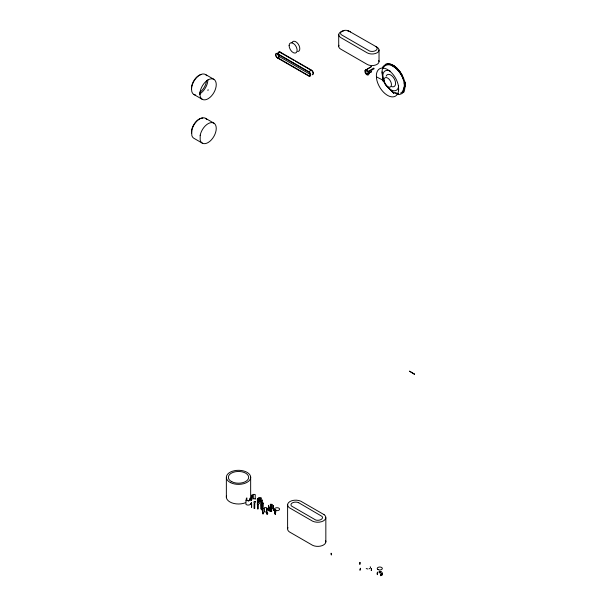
<?xml version="1.0" encoding="UTF-8"?>
<svg xmlns="http://www.w3.org/2000/svg" width="606" height="606" viewBox="0 0 606 606"><rect width="100%" height="100%" fill="white"/><g stroke="black" fill="none" stroke-linecap="round" stroke-linejoin="round"><path stroke-width="0.91" d="M191.451 88.491L191.708 86.052A10.696 6.174 -60 0 1 200.972 74.53M191.526 89.203L191.799 86.605A11.559 6.674 -60 0 1 198.632 75.75A11.559 6.674 -60 0 1 206.775 75.682M191.526 133.009L191.799 130.411A11.559 6.674 -60 0 1 198.632 119.556A11.559 6.674 -60 0 1 206.775 119.488M199.904 94.044L200.185 91.438A11.559 6.674 -60 0 1 212.767 78.886A11.559 6.674 -60 0 1 212.767 94.347A11.559 6.674 -60 0 1 200.185 96.324L199.904 94.044L200.328 93.801L199.912 93.975M207.941 90.559L208.116 89.658M382.03 71.864C385.817 95.271 380.409 70.364 382.704 68.842C383.818 65.357 387.719 63.85 391.135 65.221C399.233 68.804 404.444 77.75 404.346 86.514C399.202 101.55 406.315 84.969 404.157 83.045M405.156 86.931C404.429 72.629 406.134 93.112 403.066 92.559C401.68 94.097 399.18 94.953 396.945 94.278M251.513 499.867L251.513 500.624L251.513 495.481L251.513 496.246M257.338 505.063L257.686 498.541L257.429 504.677M268.549 509.699L268.458 510.078L268.549 505.313L268.799 510.813L268.549 506.078M382.242 573.162L382.325 572.784L382.242 574.662L382.325 574.283M382.386 67.425C390.658 56.214 404.27 74.288 404.869 83.295M365.039 70.508L371.342 66.652L365.039 70.508A2.848 1.644 60 0 0 367.145 74.932A2.848 1.644 60 0 0 368.493 72L374.16 68.728L373.788 68.084L368.122 71.356A2.848 1.644 60 0 0 365.676 69.932M371.614 71.675L367.342 74.008A1.682 0.97 60 0 1 365.789 72.364L365.713 71.97A1.682 0.97 60 0 1 365.956 71.099L366.175 70.978A1.682 0.97 60 0 1 367.615 71.819A1.682 0.97 60 0 1 367.986 73.644L367.607 73.985M377.318 573.897L377.576 572.049L377.318 574.662L377.235 572.784L377.318 573.162M402.566 91.695L400.634 93.104M277.472 53.608L308.772 71.682A2.674 1.545 60 0 1 310.666 74.955A2.674 1.545 60 0 1 308.772 76.045L277.472 57.971A2.674 1.545 60 0 1 275.578 54.699A2.674 1.545 60 0 1 277.472 53.608L280.154 52.063L311.461 70.137A2.674 1.545 60 0 1 313.287 72.803A2.674 1.545 60 0 1 312.408 74.75M277.487 57.661L279.366 56.578L310.636 74.629L308.757 75.712L277.056 57.343A2.272 1.31 60 0 1 275.866 54.866A2.272 1.31 60 0 1 277.056 53.76L309.189 72.311A2.272 1.31 60 0 1 310.378 74.796A2.272 1.31 60 0 1 309.189 75.894L308.757 75.712M277.472 57.971L279.487 56.812M308.772 71.682L311.461 70.137M367.342 74.008L371.395 71.803M385.461 64.251L388.052 63.766M387.954 63.819L390.999 64.319M391.135 65.221C396.756 67.622 401.134 73.637 403.331 79.257M390.9 64.38L394.097 65.887M393.998 65.948L397.142 68.357M397.044 68.417L399.93 71.561M384.855 82.749C384.371 84.764 404.187 103.512 387.045 86.241M402.255 75.28L399.831 71.622M395.43 93.044C403.77 94.733 393.021 92.854 392.423 91.627M369.296 568.761L369.819 568.526M271.003 507.169L271.662 507.116M270.344 508.661L271.003 508.608M367.357 568.913L368.016 568.958M270.344 507.116L269.731 506.972L269.731 511.35L270.344 511.502L270.344 504.275L271.003 504.222L271.003 511.547L271.662 511.502L271.662 504.275L272.283 504.419L272.283 508.805L271.662 508.661M266.996 513.797L266.466 513.562L266.466 507.775A2.545 1.47 0 0 0 264.534 507.631L264.534 512.017A2.545 1.47 0 0 1 266.466 512.161L266.996 512.396A2.545 1.47 0 0 1 266.996 514.471L266.996 508.01A2.545 1.47 0 0 1 266.996 510.093M366.221 568.526L366.744 568.761M376.455 76.871L383.795 80.583M293.804 60.267L279.737 52.207A2.272 1.31 60 0 0 278.768 52.51M295.41 61.191L310.643 69.985M205.472 74.477L213.857 79.318M193.92 94.498L202.298 99.339M205.472 118.284L213.857 123.124M202.298 143.137L193.92 138.304A11.559 6.674 -60 0 1 191.799 135.297L191.708 129.858A10.696 6.174 -60 0 1 202.798 118.155M279.366 56.578L278.927 56.26A2.272 1.31 60 0 1 277.737 53.782M375.599 46.367L376.477 47.026A5.075 2.932 0 0 1 375.675 50.563A5.075 2.932 0 0 1 369.546 51.033L341.254 34.693A5.075 2.932 0 0 1 342.064 31.156A5.075 2.932 0 0 1 348.185 30.694L376.993 47.17A6.939 4.007 0 0 1 376.993 52.836A6.939 4.007 0 0 1 367.175 52.836L340.739 37.572A6.939 4.007 0 0 1 343.852 30.868M274.503 509.184L275.245 510.222A2.545 1.47 0 0 0 279.252 509.919A2.545 1.47 0 0 0 277.707 507.76A2.545 1.47 0 0 0 274.503 509.184L274.503 513.57A2.545 1.47 0 0 1 275.775 512.29L275.775 509.661M250.369 504.268L250.619 504.624L250.619 503.222A2.545 1.47 0 0 1 249.134 504.957A2.545 1.47 0 0 1 245.953 504.336L245.953 499.95A2.545 1.47 0 0 0 249.71 500.382A2.545 1.47 0 0 0 249.96 498.177L249.96 500.806M368.122 71.356L368.493 72M383.242 79.007L384.431 82.06M262.019 505.745L261.936 505.366L262.019 510.131L261.936 509.752M257.429 499.655L257.338 499.276L257.429 504.04M191.451 88.461L191.799 91.491A11.559 6.674 -60 0 0 195.609 95.021M383.999 81.083L383.939 79.924A5.287 3.053 60 0 1 387.431 77.932A5.287 3.053 60 0 1 391.332 83.666L391.438 84.878A5.287 3.053 60 0 1 387.901 86.817A5.287 3.053 60 0 1 383.999 81.083L383.856 79.901M379.03 50.003L379.03 61.554M338.709 34.739L338.709 46.298M325.839 517.819L325.839 541.953M287.608 504.578L287.608 528.712M275.245 510.222L275.245 514.608L274.844 509.919M250.657 476.861L250.657 496.496A12.173 7.03 0 0 1 248.339 501.117M246.892 500.571L246.892 497.943L246.362 498.177L246.362 500.806M226.356 477.801L226.356 497.443M370.228 566.754A2.545 1.47 0 0 1 370.228 568.223M258.088 504.018A2.545 1.47 0 0 1 260.55 503.639M291.933 42.935A5.674 3.28 60 0 1 298.25 44.109A5.674 3.28 60 0 1 297.819 51.548M277.957 52.98A2.272 1.31 60 0 1 278.54 52.639M311.878 70.766A2.272 1.31 60 0 1 312.855 72.19M313.014 72.728A2.272 1.31 60 0 1 313.014 73.69M312.598 74.28A2.272 1.31 60 0 1 312.264 74.386M278.268 53.154A2.674 1.545 60 0 1 280.154 52.063M347.45 30.868A6.939 4.007 0 0 1 350.556 31.906M338.943 45.261A6.939 4.007 0 0 0 340.739 49.131L367.175 64.395A6.939 4.007 0 0 0 375.553 65.031A6.939 4.007 0 0 0 378.788 60.524M398.65 85.787A11.203 6.469 60 0 1 391.241 90.014A11.203 6.469 60 0 1 382.969 77.863L382.84 75.409A11.203 6.469 60 0 1 390.597 71.364M391.673 86.613A6.833 3.947 60 0 0 395.567 83.764L395.491 82.264A6.833 3.947 60 0 0 391.075 75.22A6.833 3.947 60 0 0 386.173 76.144M325.71 540.825A8.098 4.674 0 0 1 321.93 545.711A8.098 4.674 0 0 1 312.681 545.347L289.38 531.894A8.098 4.674 0 0 1 287.956 527.591M207.866 79.772A11.559 6.674 -60 0 1 199.692 93.922M206.548 80.507A10.696 6.174 -60 0 1 199.669 92.415M245.286 502.806A12.173 7.03 0 0 1 231.757 502.821A12.173 7.03 0 0 1 226.561 495.61M200.185 135.244L200.185 140.13A11.559 6.674 -60 0 0 212.767 138.153A11.559 6.674 -60 0 0 212.767 122.692A11.559 6.674 -60 0 0 200.185 135.244M262.731 508.669L262.648 513.433L263.39 512.396L262.989 514.1L262.989 508.313L262.731 508.669M273.556 505.699L273.465 510.457L273.556 505.699M359.964 562.376L359.873 564.254L359.964 562.376M371.539 568.557L371.281 570.413L371.539 568.557M252.172 494.822L251.77 499.511L252.172 494.822M262.095 500.011L261.686 504.7L262.095 500.011M360.403 568.307L360.002 570.11L360.403 568.307M258.618 498.003L258.088 498.238L258.088 502.616L258.618 502.389L258.618 498.003M258.201 504.472L257.671 504.707L257.671 509.093L258.201 508.858L258.201 504.472M255.247 501.518L253.975 501.715L253.975 503.116L255.247 502.919L255.247 501.518M259.891 497.806L259.232 497.859L259.232 502.238L259.891 502.192L259.891 497.806M254.732 504.056L254.073 504.101L254.073 508.487L254.732 508.434L254.732 504.056M379.78 571.314L379.121 571.36L379.121 572.859L379.78 572.806L379.78 571.314M261.163 498.003L260.55 497.859L260.55 502.238L261.163 502.389L261.163 498.003M381.053 571.511L380.439 571.36L380.439 572.859L381.053 573.003L381.053 571.511M298.675 502.715L297.675 502.359A4.719 2.727 0 0 0 292.357 502.904A4.719 2.727 0 0 0 291.41 505.972L315.771 520.039A4.719 2.727 0 0 0 321.097 519.493A4.719 2.727 0 0 0 322.044 516.418L298.675 502.715M261.277 504.707L260.747 504.472L260.747 508.858L261.678 509.396L261.277 504.707M414.504 374.061L409.444 371.137L414.549 374.44L414.504 374.061M324.066 514.638L300.765 501.185A8.098 4.674 0 0 0 289.971 501.526A8.098 4.674 0 0 0 289.38 507.76L312.681 521.213A8.098 4.674 0 0 0 323.483 520.872A8.098 4.674 0 0 0 324.066 514.638M331.33 553.528L331.073 553.172L331.33 555.028L331.33 553.528M263.08 503.132L262.822 502.775L262.822 508.555L263.08 503.132M251.619 503.01L251.528 502.632L251.619 507.396L251.619 503.01M398.672 89.786L398.49 86.317A15.817 9.128 60 0 0 386.817 69.175A15.817 9.128 60 0 0 376.364 75.136L376.546 78.606A15.817 9.128 60 0 0 388.219 95.748A15.817 9.128 60 0 0 398.672 89.786M381.985 575.018L381.985 573.518A2.545 1.47 0 0 1 380.439 574.2L380.439 575.7A2.545 1.47 0 0 0 381.985 575.018M255.247 498.973L255.247 494.587A2.545 1.47 0 0 0 253.316 494.443L253.316 498.821A2.545 1.47 0 0 1 255.247 498.973M377.977 569.534A2.545 1.47 0 0 0 382.242 568.875A2.545 1.47 0 0 0 379.121 567.072A2.545 1.47 0 0 0 377.977 569.534M289.107 45.609A5.674 3.28 60 0 0 295.13 53.101A5.674 3.28 60 0 0 295.13 45.071A5.674 3.28 60 0 0 289.107 45.609M231.818 481.747A10.158 5.871 0 0 0 248.475 478.467A10.158 5.871 0 0 0 235.219 471.779A10.158 5.871 0 0 0 231.818 481.747M230.492 482.626A12.173 7.03 0 0 0 250.452 478.687A12.173 7.03 0 0 0 234.567 470.68A12.173 7.03 0 0 0 230.492 482.626"/></g></svg>
